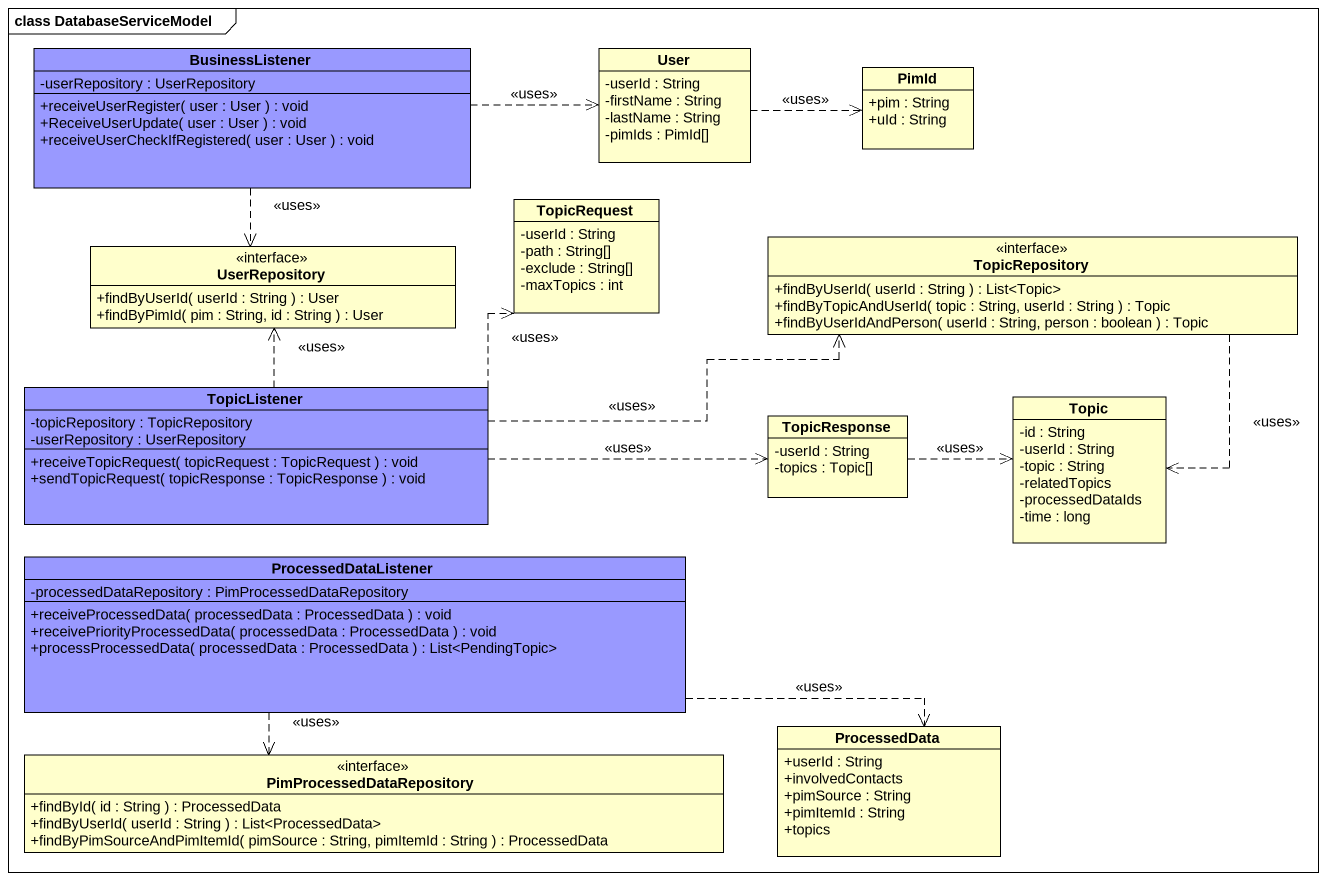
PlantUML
@startuml
mainframe class DatabaseServiceModel
hide circle
hide empty members
skinparam classAttributeIconSize 0
class BusinessListener #9999FF {
  -userRepository : UserRepository
  +receiveUserRegister( user : User ) : void
  +ReceiveUserUpdate( user : User ) : void
  +receiveUserCheckIfRegistered( user : User ) : void
}
class User {
  -userId : String
  -firstName : String
  -lastName : String
  -pimIds : PimId[]
}
class PimId {
  +pim : String
  +uId : String
}
class TopicRequest {
  -userId : String
  -path : String[]
  -exclude : String[]
  -maxTopics : int
}
interface UserRepository {
  +findByUserId( userId : String ) : User
  +findByPimId( pim : String, id : String ) : User
}
interface TopicRepository {
  +findByUserId( userId : String ) : List<Topic>
  +findByTopicAndUserId( topic : String, userId : String ) : Topic
  +findByUserIdAndPerson( userId : String, person : boolean ) : Topic
}
class TopicListener #9999FF {
  -topicRepository : TopicRepository
  -userRepository : UserRepository
  +receiveTopicRequest( topicRequest : TopicRequest ) : void
  +sendTopicRequest( topicResponse : TopicResponse ) : void
}
class TopicResponse {
  -userId : String
  -topics : Topic[]
}
class Topic {
  -id : String
  -userId : String
  -topic : String
  -relatedTopics
  -processedDataIds
  -time : long
}
class ProcessedDataListener #9999FF {
  -processedDataRepository : PimProcessedDataRepository
  +receiveProcessedData( processedData : ProcessedData ) : void
  +receivePriorityProcessedData( processedData : ProcessedData ) : void
  +processProcessedData( processedData : ProcessedData ) : List<PendingTopic>
}
class ProcessedData {
  +userId : String
  +involvedContacts
  +pimSource : String
  +pimItemId : String
  +topics
}
interface PimProcessedDataRepository {
  +findById( id : String ) : ProcessedData
  +findByUserId( userId : String ) : List<ProcessedData>
  +findByPimSourceAndPimItemId( pimSource : String, pimItemId : String ) : ProcessedData
}
BusinessListener .right.> User : <<uses>>
BusinessListener ..> UserRepository : <<uses>>
User .right.> PimId : <<uses>>
TopicRepository ..> Topic : <<uses>>
TopicListener .up.> TopicRequest : <<uses>>
TopicListener .up.> UserRepository : <<uses>>
TopicListener .right.> TopicRepository : <<uses>>
TopicListener .right.> TopicResponse : <<uses>>
TopicResponse .right.> Topic : <<uses>>
ProcessedDataListener .right.> ProcessedData : <<uses>>
ProcessedDataListener ..> PimProcessedDataRepository : <<uses>>
@enduml
